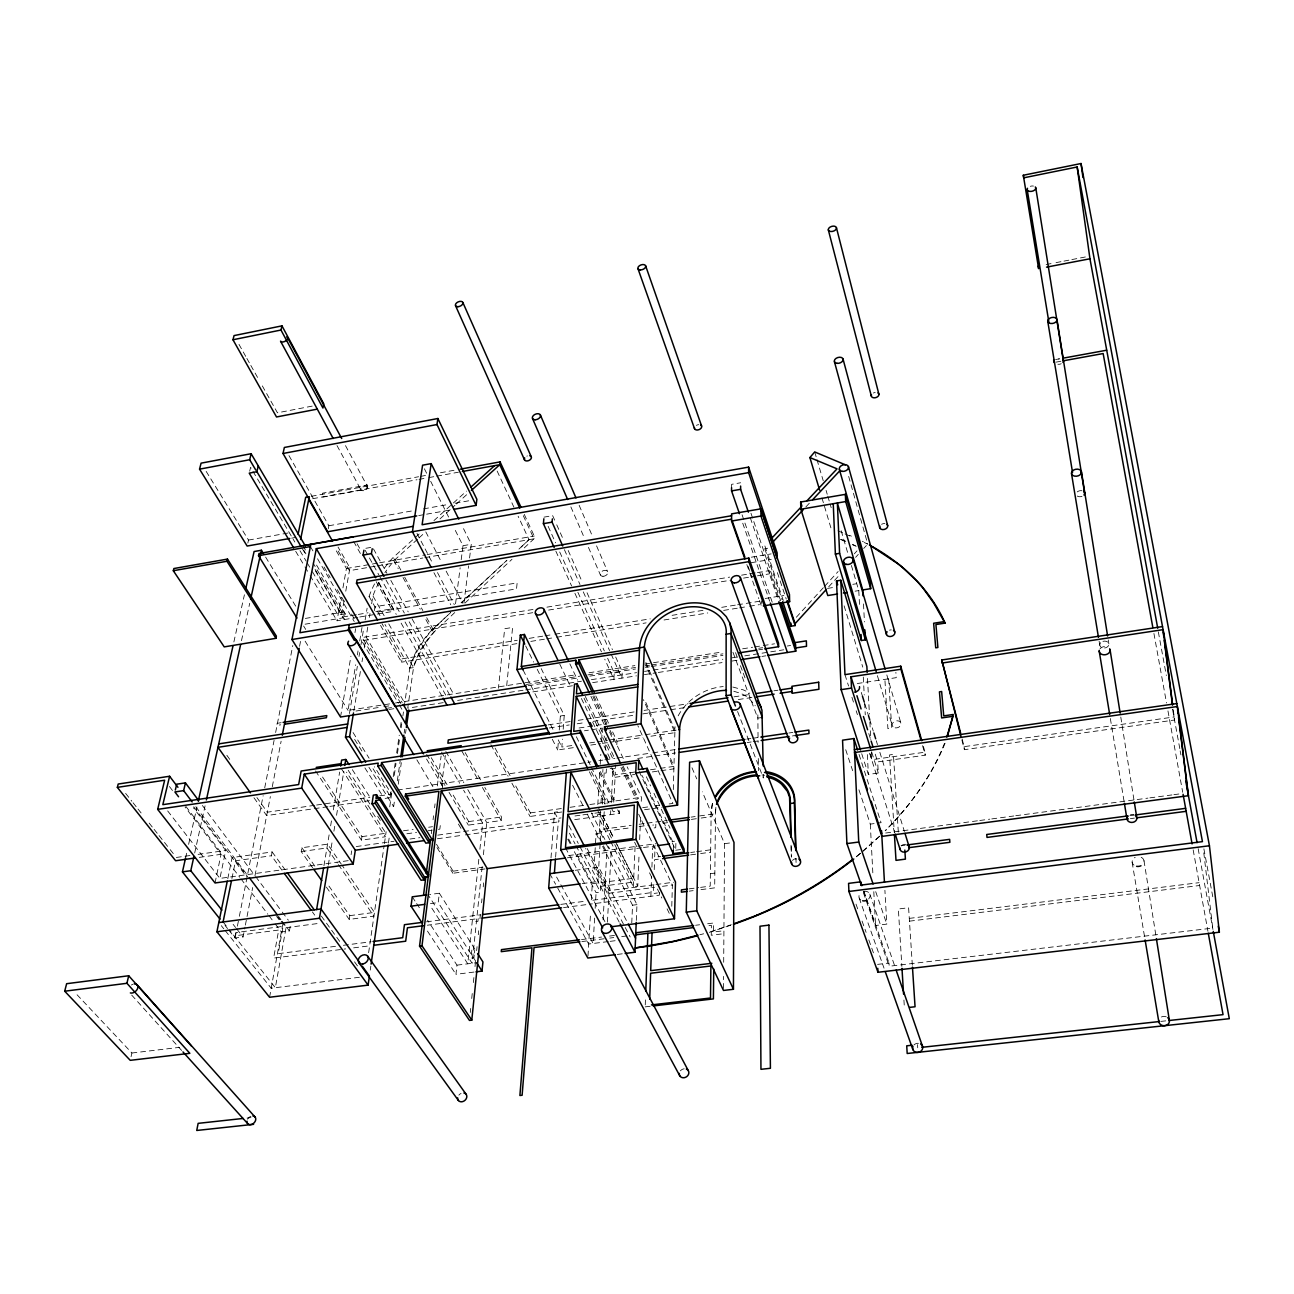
<?xml version="1.0" encoding="UTF-8"?>
<svg xmlns="http://www.w3.org/2000/svg" width="1294" height="1294" viewBox="0 0 1294 1294"><rect width="100%" height="100%" fill="white"/><g stroke="black" fill="none" stroke-linecap="round" stroke-linejoin="round"><path stroke-width="0.75" stroke-dasharray="5 3.75" d="M673.317 789.599L675.031 726.646M731.579 487.612L731.595 484.344L740.637 482.759M723.508 988.438L723.589 976.388M723.686 962.299L724.559 843.672L702.318 791.831M757.847 714.806L758.09 742.368M671.78 906.269L672.379 885.031L638.654 814.169M673.333 850.223L673.527 843.462L642.147 775.575M675.743 848.395L675.937 841.035L671.958 841.569M659.406 892.731L659.325 895.189L589.336 904.247M650.866 896.273L651.561 876.879M651.917 867.174L652.629 847.78L655.023 847.457L654.667 857.291L660.668 856.499M653.68 885.549L653.389 893.507L657.401 892.989M654.23 869.633L654.586 859.685L660.587 858.892M655.848 824.278L655.718 827.707L652.985 828.079L653.098 824.65M645.253 1004.888L645.48 998.919M636.308 920.422L636.971 904.635L605.236 841.941M610.752 841.715L633.348 886.665L637.748 886.099L639.09 853.781M639.673 839.66L640.595 817.452M641.274 801.293L641.436 797.266L627.153 766.808M631.763 922.962L632.54 905.218L600.642 842.572M633.348 886.665L635.241 843.057M574.714 819.636L619.422 813.408L619.551 810.885L613.243 811.775L610.606 806.405M613.744 802.183L615.071 777.29L610.752 768.296M634.788 772.033L615.2 774.847L615.718 764.819M616.785 744.697L616.979 741.219L611.9 730.366M607.436 922.137L608.956 893.297L585.6 848.476M654.004 884.789L609.102 890.66L611.156 851.889L608.471 846.583M615.685 656.996L622.236 671.699L621.896 678.105L610.396 652.419M603.117 919.905L606.805 852.471L587.007 813.554M610.542 814.638L610.752 810.691M611.189 802.765L613 769.137M574.358 851.646L596.081 892.682L600.448 892.116L600.772 886.374L579.211 845.241M607.63 658.274L614.246 672.929L613.89 679.35L604.767 659.196M594.609 918.077L593.137 943.472L555.385 874.857M595.175 908.307L596.081 892.682M619.228 922.185L597.909 881.521L600.125 843.041M600.238 841.035L600.707 832.996L596.081 833.627L595.369 845.694M602.373 804.059L604.33 769.962M605.495 749.889L606.19 737.855M606.401 768.976L606.174 773.003L602.697 773.488L602.939 769.477M604.201 811.726L603.214 829.228L631.197 825.362M604.654 803.962L604.977 798.123L601.241 798.657L600.901 804.544M587.977 956.04L590.501 913.871M591.342 899.799L592.296 883.705L575.296 851.549M595.24 847.699L594.043 867.805L630.162 936.953M597.796 804.658L599.72 772.421M600.206 764.366L600.804 754.289M601.629 740.184L602.357 728.101L584.451 730.787M600.432 812.406L599.3 832.058L631.181 827.675M571.786 745.57L561.855 747.042L562.453 739.133M563.197 729.25L564.249 715.404L541.232 668.642M555.611 857.162L558.312 821.318M573.258 747.673L557.714 749.97L558.474 739.99M559.251 729.994L560.351 716.003L537.22 669.273M551.001 857.841L554.511 812.244L560.399 811.419M561.758 812.001L530.055 816.465L530.362 812.907L514.171 783.145M524.248 514.349L534.244 536.039L533.985 538.822L523.73 548.397M467.797 789.615L486.754 822.547L501.134 820.525L501.49 816.967L484.813 787.399M470.288 1012.458L470.709 1008.463M471.728 998.499L472.342 992.514M473.378 982.55L473.992 976.566M475.011 966.602L475.626 960.617M476.661 950.653L477.065 946.658M478.295 934.705L478.699 930.726M479.945 918.756L480.349 914.777M481.578 902.808L481.983 898.829M483.228 886.859L483.632 882.88M506.698 685.577L512.602 627.444L504.676 628.738L498.416 688.246M482.144 866.77L472.1 963.27L428.023 894.736M483.406 854.703L486.754 822.547M474.219 955.037L473.944 957.738L471.016 958.11L471.873 949.828L474.801 949.472L474.429 952.999M478.198 918.627L477.923 921.377L474.817 921.781L475.108 919.015L427.343 925.21M478.829 859.297L467.765 963.804L429.996 905.347M479.896 849.252L482.662 823.113L463.624 790.213M473.992 972.069L455.957 974.301L456.96 965.146L427.521 920.163M482.662 823.113L468.331 825.135L468.735 821.593L451.493 792.219M485.072 868.921L452.868 873.272L453.11 871.186L436.207 843.769M475.61 961.054L438.213 902.581L439.329 893.232L429.657 894.51M440.267 825.588L439.831 829.13L434.008 829.955M463.948 603.053L468.59 565.834M469.56 557.989L471.275 544.273L462.362 526.351M441.642 785.312L445.362 755.47M442.208 788.968L442.904 783.42M431.306 833.676L431.808 829.697M433.053 819.749L433.555 815.77M434.558 807.812L435.059 803.833M437.323 785.943L441.092 756.1M455.537 603.813L460.163 567.742M461.198 559.736L462.993 545.712L454.016 527.823M715.889 807.343L715.501 813.748L697.142 816.271M370.262 970.079L370.828 966.1M388.426 843.073L389.284 837.121M391.694 793.271L389.688 807.149L393.651 806.583L394.783 798.641M397.339 780.783L400.169 760.937M404.149 733.164L404.715 729.201M434.202 631.715A87.199 61.497 -27.2 0 0 413.53 667.639L407.723 708.158L445.67 702.27M398.261 784.196L401.318 762.684M405.507 733.374L406.057 729.46M390.351 796.506L391.209 790.569M393.23 776.723L395.236 762.894M396.66 752.995L399.248 735.202M400.396 727.293L401.253 721.373M368.628 952.74L384.124 845.613M384.415 843.623L386.13 831.719M394.282 775.413L395.996 763.509M397.436 753.593L399.733 737.709M401.156 727.794L401.738 723.831M402.887 715.889L403.453 711.926M404.197 706.815L409.794 668.092A91.259 64.376 -27.2 0 1 431.614 630.259L450.797 612.418L431.759 630.324A117.948 83.851 -26.7 0 0 409.794 668.092L384.965 624.42M516.888 643.636L401.577 662.172L402.078 658.84L382.07 623.757M338.397 864.602L373.917 916.152L349.218 919.403L349.784 915.651L328.126 884.934M341.551 768.943L385.402 836.781L361.43 840.146L361.964 836.62L320.54 773.99M377.282 614.068L392.858 611.464L393.311 608.568L378.641 582.316M351.095 854.687L351.677 850.902M374.273 610.703L374.937 606.74L517.147 582.882L516.532 588.867L375.939 612.353M328.288 865.104L332.574 839.208M333.901 831.233L334.903 825.248M336.553 815.285L343.816 771.434M353.844 710.956L360.702 669.613M362.013 661.752L362.66 657.805M364.293 647.971L365.604 640.093L402.191 702.642M367.755 627.137L366.137 636.891L403.663 701.202M369.372 617.4L370.019 613.502M371.637 603.748L372.931 595.952A118.741 81.021 -26.4 0 1 379.255 581.928M323.953 865.702L329.291 833.821M330.633 825.847L331.636 819.878M333.302 809.915L339.643 772.049M349.445 713.56L357.354 666.329M359.004 656.495L359.667 652.548M360.994 644.687L363.824 627.752M365.134 619.939L367.108 608.196M389.575 703.887L348.037 710.374L355.704 664.793M357.37 654.893L358.034 650.931M359.716 641.015L362.045 627.153M340.532 717.005L350.933 656.171M354.96 632.62L355.64 628.69M312.647 867.724L301.227 851.565L301.906 847.748L327.576 844.141L341.292 864.117M316.561 565.074L345.207 613.809L344.188 619.583L315.429 570.864M275.218 923.916L281.332 931.955L289.435 930.904L290.762 923.431M357.807 617.303L337.022 620.78L341.195 597.569M342.942 587.88L346.42 568.519L334.499 547.669M269.589 997.253L282.674 924.482M344.058 600.853L341.632 614.407L315.089 569.409M345.773 591.164L349.93 567.904L338.041 547.055M281.235 921.312L286.055 927.685L275.347 987.71L229.313 929.804M281.963 870.183L271.433 855.738L272.144 851.937L232.111 857.566L227.679 879.224M328.304 528.745L328.87 525.752L288.303 454.42M228.795 930.143L235.071 938.021L243.078 936.969L245.003 927.086M245.375 925.097L252.686 887.538M254.983 875.666L270.365 796.586M272.29 786.703L281.122 741.219M299.561 646.321L300.726 640.384M235.071 938.021L237.012 928.138M237.4 926.148L238.969 918.255M239.358 916.281L263.151 795.713M264.72 787.82L274.085 740.378M275.638 732.485L292.8 645.528M231.917 878.545L235.54 860.769L271.433 855.738M348.215 860.656L219.915 878.4L225.722 850.481L193.485 807.828M215.047 882.961L221.048 854.315L185.058 807.019M194.682 853.021L205.083 805.838M241.477 640.676L249.71 603.327M185.543 858.132L186.854 852.228M188.617 844.367L196.963 807.019M233.874 641.937L244.42 594.771M131.066 1056.664L131.907 1053.009L76.152 993.792M247.833 543.059L248.513 540.067L205.309 469.997M249.677 471.178L250.583 467.296L294.838 542.024M712.541 803.655L711.134 814.347M944.458 743.371C931.437 776.432 910.135 805.725 885.145 830.764M945.073 743.225C931.631 776.206 910.361 805.58 885.339 830.732M678.169 715.841C686.952 699.407 704.696 688.101 723.2 686.58M828.726 586.797L839.482 575.005M855.625 557.326L858.31 554.382M863.696 548.478L866.382 545.534M796.344 617.238L823.308 587.735M824.65 586.263L838.14 571.511M854.315 553.816L857 550.872M805.887 506.908L809.963 502.557M879.774 836.134L855.253 857.776M879.322 836.474L862.807 851.484M461.23 602.858L506.924 560.286L461.133 602.81M529.02 539.679L518.7 549.303L529.02 539.679L518.118 516.209M454.744 612.58L434.347 631.763A113.888 80.956 -26.7 0 0 413.53 667.639L409.794 668.092M465.015 603.02L511.971 559.315M417.558 539.226L395.139 559.542A118.741 81.021 -26.4 0 0 384.868 572.741M419.046 537.867L425.03 532.449M439.976 518.894L454.922 505.339M456.41 503.981L466.875 494.502M419.143 534.001L392.486 558.135A122.979 83.916 -26.4 0 0 383.299 569.635M433.943 520.592L466.503 491.105M860.639 853.231L856.256 856.693M710.924 931.664L731.304 924.676M709.306 932.359L731.595 924.935M699.86 934.737L703.645 933.783M312.21 406.106L277.45 412.802L261.663 384.722M1046.134 264.542L1054.06 263.022M1056.033 262.633L1061.97 261.485M1063.959 261.113L1069.895 259.965M1071.869 259.576L1087.704 256.519M1055.597 359.538L1059.527 358.81A4.028 2.637 -11.3 0 0 1056.308 360.233M311.288 496.298L418.593 476.742M420.582 476.37L426.551 475.286M440.461 472.763L456.361 469.868M1056.001 362.142L1061.889 361.075M312.663 498.708L417.04 479.734M419.013 479.378L426.891 477.939M428.864 477.583L434.768 476.516M436.741 476.16L458.399 472.213M248.513 540.067L289.08 532.837M328.87 525.752L411.751 510.968M423.591 508.865L447.271 504.628M455.164 503.22L470.951 500.406M291.7 538.142L295.566 537.447M418.738 515.578L424.675 514.511M426.648 514.171L450.393 509.949M365.862 548.284L370.844 547.427M543.998 517.147L552.651 515.627L555.919 522.97M462.993 545.712L471.275 544.273M346.42 568.519L377.67 563.116M379.66 562.777L425.241 554.883M427.23 554.544L534.244 536.039M375.228 566.222L349.429 570.67L336.521 548.09M377.217 565.882L422.863 558.005M424.836 557.665L533.985 538.822L522.291 513.508M305.368 618.419L344.075 611.916L343.023 617.853L304.219 624.339M345.207 613.809L338.058 615.006L311.304 569.829M356.368 614.747L344.689 616.688L313.083 563.019M358.309 614.424L368.03 612.79M375.81 611.496L393.311 608.568M783.291 600.448L764.77 545.631L764.803 548.721L767.665 548.235M359.764 616.979L375.341 614.391M751.345 557.196L771.175 553.897M751.313 562.68L771.24 559.38M532.999 609.458L362.191 637.538L400.865 703.548M546.909 607.161L729.654 577.124M741.559 575.167L755.47 572.886M757.459 572.563L769.38 570.605L779.635 600.788M532.707 612.693L361.641 640.74L398.358 703.24M548.624 610.072L731.611 580.068M743.549 578.111L755.486 576.154M757.475 575.814L769.412 573.857L769.38 570.605M765.158 598.475L783.857 595.45M827.513 588.414L835.293 587.153M852.795 584.338L856.677 583.707M402.078 658.84L517.228 640.287M529.133 638.363L543.027 636.13M545.017 635.807L552.959 634.529M554.948 634.206L650.251 618.856M672.087 615.329L703.855 610.218M721.712 607.339L735.623 605.091M737.596 604.783L759.449 601.257M530.815 641.403L544.725 639.155M546.715 638.832L554.673 637.554M556.663 637.246L646.127 622.867M664.032 619.988L707.769 612.952M723.669 610.396L737.596 608.164M739.586 607.84L747.544 606.562M749.517 606.239L759.465 604.638M855.091 591.18L858.99 590.549M395.511 702.966L577.059 674.627M589.029 672.767L634.901 665.601M644.881 664.048L722.683 651.917M742.643 648.795L752.607 647.243M754.612 646.935L774.556 643.814M281.138 722.683L277.159 723.314L276.738 725.433L280.717 724.818M355.947 711.037L381.876 706.993M383.881 706.686L391.856 705.44M526.351 684.477L579.971 676.131M587.913 674.886L635.58 667.461M645.496 665.909L649.475 665.294M651.464 664.987L722.958 653.842M758.705 648.278L762.667 647.663M528.162 685.707L579.841 677.652M589.789 676.115L635.5 668.998M645.431 667.445L649.41 666.831M651.4 666.523L722.942 655.379M758.721 649.814L762.7 649.2M387.537 708.19L391.532 707.575M614.246 672.929L622.236 671.699M787.286 646.013L790.602 645.496M388.879 709.5L394.67 708.594M457.607 700.426L523.682 690.171M525.671 689.864L581.443 681.21M591.407 679.673L636.583 672.637M644.541 671.408L722.861 659.261M732.032 657.821L738.001 656.899M744.762 655.864L783.743 649.798M532.885 691.886L572.724 685.723M592.636 682.634L636.438 675.856M644.412 674.627L656.349 672.767M658.339 672.459L722.068 662.593M732.016 661.056L738.001 660.134M761.891 656.43L765.87 655.815M560.351 716.003L564.249 715.404M548.203 724.866L570.185 721.551M578.175 720.337L584.16 719.432M586.166 719.14L634.109 711.91M644.105 710.406L688.052 703.774M734.005 696.851L750.002 694.441M773.974 690.818L777.969 690.22M549.335 727.956L569.231 724.963M577.189 723.767L585.147 722.57M593.105 721.373L634.885 715.097M642.827 713.9L668.691 710.002M670.68 709.71L684.607 707.624M738.324 699.536L752.235 697.45M857.275 683.523L896.241 677.668L895.885 672.362M579.065 728.004L606.999 723.815M589.643 742.918L595.596 742.044M597.585 741.753L607.517 740.281M609.506 739.99L643.247 734.992M645.237 734.701L679.593 729.622M590.76 745.085L600.497 743.662M602.438 743.371L614.1 741.64L607.307 727.179M616.979 741.219L642.956 737.386M650.963 736.205L674.95 732.663L645.771 664.873M762.36 717.458L757.783 718.121L732.469 650.995M397.42 790.052L590.889 761.859M598.879 760.694L602.891 760.112M604.88 759.821L614.876 758.365M616.882 758.074L650.882 753.108M652.872 752.817L676.875 749.323M746.864 739.117L750.86 738.534M752.865 738.243L760.856 737.079M788.855 733.002L792.866 732.42M314.652 805.321L267.324 812.195L256.908 797.557M316.626 805.03L369.874 797.282M379.74 795.859L391.564 794.128L374.451 766.76M637.667 758.462L675.517 752.962M747.204 742.546L751.199 741.963M753.189 741.672L761.147 740.508M327.883 806.712L266.661 815.576L253.915 797.702M329.857 806.421L371.329 800.404M385.143 798.398L391.079 797.541L371.782 766.76M650.461 769.768L658.306 768.636M660.263 768.361L673.98 766.388L644.315 698.986M615.071 777.29L634.675 774.459M652.338 771.936L673.915 768.83L643.409 699.65M176.356 857.453L190.186 855.496M198.079 854.38L225.722 850.481M870.086 754.03L871.881 759.707L925.016 752.186L925.242 755.195L877.672 761.907L874.695 752.445M962.121 738.955L964.111 746.654L1174.014 716.973L1173.011 709.112M199.325 857.388L221.048 854.315M961.895 740.039L964.386 749.679L1174.564 720.014L1173.318 710.196M361.964 836.62L385.903 833.255L346.517 772.146M403.469 830.78L413.158 829.422M428.654 827.238L432.519 826.688M468.735 821.593L501.49 816.967M530.362 812.907L562.097 808.443M570.039 807.31L587.88 804.803M589.87 804.528L641.436 797.266M406.866 833.757L416.555 832.398M428.201 830.764L432.083 830.214M301.227 851.565L326.929 847.958L337.249 862.936M861.707 753.706L868.371 774.427L878.286 773.036L877.672 761.907M356.254 846.551L394.039 841.262M409.939 839.046L419.871 837.655M437.776 835.148L461.634 831.816M463.624 831.541L561.03 817.921M574.957 815.98L580.909 815.139M582.898 814.864L592.846 813.473M594.836 813.198L602.794 812.082M642.697 807.65L648.375 806.858M655.912 805.806L659.697 805.289M669.144 803.962L672.912 803.428L637.845 725.659M437.404 838.771L463.284 835.164M465.274 834.889L558.798 821.852M644.541 809.737L662.027 807.294M639.187 824.262L645.188 823.437M647.178 823.162L667.17 820.412M691.158 817.112L695.153 816.563M639.155 826.575L649.119 825.2M663.741 823.194L667.688 822.644M691.368 819.393L699.261 818.309M701.235 818.034L711.102 816.676M453.11 871.186L482.953 867.142M568.503 855.577L656.042 843.72M379.999 615.685L369.065 596.469L372.931 595.952L384.803 616.931M567.37 857.809L641.484 847.796M643.49 847.521L655.492 845.904M675.678 850.239L680.741 849.56M724.559 843.672L730.22 842.912M858.941 789.777L870.296 824.116L881.085 822.66L858.844 753.836M690.673 852.487L694.684 851.953M696.673 851.678L710.681 849.802M690.624 854.881L698.631 853.814M700.636 853.539L710.649 852.212M575.232 870.312L598.734 867.174L627.283 922.201M885.694 833.012L977.763 820.768M979.768 820.493L989.781 819.167M991.786 818.908L1013.8 815.98M1015.79 815.705L1147.891 798.123M1149.897 797.864L1171.911 794.937M1173.917 794.662L1179.918 793.869M430.449 903.616L438.213 902.581M582.154 883.608L597.909 881.521M349.784 915.651L374.467 912.399L342.441 865.783M592.296 883.705L633.704 878.254L614.812 840.421M901.125 845.726L905.007 845.225M1129.937 815.657L1133.916 815.139M286.055 927.685L318.647 923.415M600.772 886.374L633.542 882.071L612.806 840.663M710.374 873.693L714.838 873.11M1130.406 818.633L1134.401 818.115M655.961 884.546L673.527 882.249M608.956 893.297L654.538 887.361M662.463 886.325L672.379 885.031M426.486 921.829L480.608 914.809M560.787 904.393L584.839 901.271M592.862 900.236L650.995 892.698M689.12 888.865L698.711 887.619M700.62 887.377L710.212 886.131L711.166 811.823A42.896 33.951 -21.7 0 1 713.043 801.601M689.233 891.145L693.147 890.644M700.976 889.625L714.676 887.862L715.533 811.209A38.383 30.377 -21.7 0 1 715.97 806.647M563.537 907.579L587.363 904.506M632.54 905.218L636.971 904.635M335.502 946.318L278.178 953.678L283.095 926.342L235.832 932.553L235.201 935.756L278.695 930.046L273.616 958.094L345.66 948.89M343.411 945.299L371.087 941.757M353.65 947.855L369.663 945.817M581.524 939.573L601.532 937.066M609.539 936.063L617.545 935.044M695.622 925.259L699.633 924.757M707.64 923.754L713.641 922.994L713.544 932.004L721.534 931.017L721.518 933.977L711.263 935.255L711.376 925.339L707.397 925.841M581.863 941.563L607.776 938.312M609.765 938.069L613.744 937.568M621.718 936.581L627.703 935.821M608.229 941.579L588.689 944.022L556.582 886.018M610.17 941.336L619.939 940.123M359.392 977.277L271.222 988.228L225.027 930.37M456.96 965.146L474.947 962.914M617.303 954.422L623.207 953.694M909.278 918.384L1199.117 882.67M909.472 921.166L1199.619 885.5M866.22 898.829L875.553 925.501L886.794 924.11L884.902 890.288M877.575 964.386L888.994 963.027L889.172 966.246L1212.737 928.105L1203.388 849.495M131.907 1053.009L179.462 1047.364M645.188 1006.878L651.206 1006.182M247.057 1118.016L250.971 1117.595M1160.783 1021.403L1166.8 1020.756M732.825 687.033L743.047 689.799A49.997 38.011 -22 0 1 749.76 693.358M733.763 691.239L740.524 693.341A44.756 34.032 -21.9 0 1 749.194 698.501L755.259 705.78M841.165 539.339L845.839 541.313M840.437 539.404L845.694 541.717M852.697 544.823L856.191 546.359M838.027 530.799L843.267 533.128M845.014 533.921L852.002 537.042M864.23 542.493L867.724 544.062A302.925 230.558 -23.6 0 0 862.402 541.313M852.536 544.353L855.35 545.712M131.697 995.102L181.629 1050.437M221.29 925.679L223.781 928.801M225.043 925.42L227.55 928.558M223.086 921.975L228.067 928.235M125.631 793.4L131.826 801.212M133.056 802.781L136.776 807.472M138.005 809.025L141.725 813.716M149.15 823.081L152.854 827.772M154.099 829.341L157.803 834.032M159.049 835.584L168.932 848.088M170.177 849.64L173.881 854.331M233.114 924.353L235.605 927.507M236.851 929.076L243.078 936.969M167.686 810.934L219.915 878.4M169.449 786.526L173.056 791.249M185.899 806.421L239.73 877.235M240.959 878.852L267.874 914.26M269.103 915.861L273.988 922.298M193.744 806.777L246.556 876.685M276.592 916.427L279.067 919.711M195.798 806.76L246.879 874.469M278.501 916.395L280.927 919.613M282.141 921.231L289.435 930.904M235.54 860.769L247.558 876.701M277.628 916.54L280.038 919.727M202.382 805.499L254.433 874.97M255.646 876.572L281.073 910.507M282.286 912.124L288.336 920.196M312.388 911.914L314.717 915.133M321.349 916.087L340.306 942.226M354.524 961.846L358.066 966.747M272.144 851.937L284.987 869.6M226.838 755.275L230.3 760.144M326.363 887.102L349.218 919.403M301.906 847.748L315.59 867.158M315.542 770.965L361.43 840.146M427.473 931.098L455.957 974.301M412.252 896.823L415.52 901.837M416.619 903.503L420.971 910.167M348.199 770.286L370.035 804.253M377.686 816.158L382.053 822.952M352.34 769.671L370.828 798.576M439.329 893.232L476.548 951.866M364.892 767.892L382.134 795.195M368.936 767.293L393.651 806.583M353.052 732.533L369.097 758.203M354.621 739.408L362.126 751.377M305.125 641.161L348.037 710.374M437 847.57L452.868 873.272M303.637 626.037L305.707 629.418M265.626 557.099L296.148 606.886M416.878 759.837L433.312 787.399M458.416 824.084L462.524 830.974M295.695 551.293L303.961 565.187M304.996 566.934L309.137 573.873M310.156 575.62L337.022 620.78M299.982 550.71L306.16 561.127M307.179 562.874L310.269 568.082M302.877 545.696L306.969 552.635M303.847 550.371L305.902 553.832M302.295 548.607L306.193 555.207M426.567 759.044L442.872 786.655M431.226 757.669L447.449 785.312M399.377 704.987L402.434 710.196M426.697 754.353L444.974 785.426M449.034 792.332L468.331 825.135M324.066 567.031L330.164 577.496M337.297 589.692L344.43 601.888M351.547 614.084L355.624 621.055M310.398 546.553L313.455 551.778M317.531 558.749L354.232 621.492M441.594 752.121L459.629 783.291M445.864 751.49L463.818 782.676M380.533 625.342L401.577 662.172M388.766 623.918L413.53 667.639M465.177 752.607L480.883 780.444M461.812 750.989L478.521 780.541M482.452 787.496L501.134 820.525M238.986 344.366L245.876 356.659M246.863 358.406L249.823 363.679M250.81 365.426L257.716 377.702M353.666 541.49L360.525 553.735M376.198 581.718L392.858 611.464M357.128 543.82L361.042 550.823M378.689 582.996L396.255 614.407M401.14 623.142L442.127 696.463M365.183 550.322L378.786 574.779M379.757 576.526L400.169 613.227M405.038 621.961L445.864 695.331M549.772 873.709L555.611 884.255M385.935 579.841L404.343 613.065M409.179 621.799L449.875 695.25M373.465 548.882L386.971 573.371M390.837 580.375L408.208 611.884M412.074 618.872L453.579 694.134M490.911 744.762L508.105 776.238M511.923 783.226L530.055 816.465M400.865 570.12L395.139 559.542L392.486 558.135L398.245 568.697M404.698 577.156L422.863 610.622M426.697 617.675L434.347 631.763L431.759 630.324L425.047 617.998M403.032 577.496L420.259 609.199M495.117 748.142L510.354 776.157M337.006 445.573L360.945 489.828M345.498 445.621L367.383 486.382A3.656 2.297 -27.1 0 1 363.388 490.717A3.656 2.297 -27.1 0 1 361.673 487.126A3.656 2.297 -27.1 0 1 367.431 486.479M565.478 847.764L605.333 922.428M567.742 839.159L570.589 844.513M554.511 812.244L559.234 821.189M568.681 839.046L571.511 844.4M433.943 572.676L450.765 604.719M569.441 833.19L575.07 843.898M576.008 845.694L600.448 892.116M416.992 533.419L432.843 563.683M437.501 572.595L454.275 604.638M568.907 825.588L578.272 843.462M587.201 848.557L609.102 890.66M425.791 531.866L441.513 562.194M446.139 571.123L462.767 603.23M572.611 785.248L583.416 806.469M596.081 833.627L599.72 840.776M552.279 739.246L557.714 749.97M591.455 812.923L604.896 839.499M600.707 832.996L604.33 840.162M609.846 839.919L597.197 814.735L601.791 814.104L613.469 837.493M523.132 670.082L553.751 730.932M558.248 739.877L561.855 747.042M597.488 810.06L611.9 838.868M424.383 468.768L427.085 474.138M430.676 481.303L448.63 517.082M617.076 844.691L637.748 886.099M598.621 807.974L613.906 838.609M589.385 771.806L605.252 803.93M525.655 645.916L533.662 662.091M591.39 771.693L607.226 803.833M576.38 736.739L590.42 765.32M591.293 767.116L609.733 804.625M599.365 772.292L614.197 802.668M617.675 809.834L619.422 813.408M600.384 771.531L615.2 801.94M634.61 842.184L637.23 847.586M649.523 872.819L652.16 878.222M657.417 889.027L661.8 898.036M667.073 908.841L669.71 914.243M559.752 664.065L571.042 687.599M581.41 698.517L611.496 761.584M611.755 767.649L615.2 774.847M584.015 698.129L614.003 761.212M620.974 767.455L636.195 799.643M569.845 663.806L577.577 680.126M585.325 696.447L614.569 758.106M623.223 766.323L638.46 798.673M622.252 766.889L637.521 799.223M593.881 695.865L606.611 722.99M610.008 730.237L623.789 759.643M592.862 696.431L606.449 725.368M590.921 696.318L604.557 725.238M595.806 695.978L608.503 723.12M639.204 771.434L674.837 848.411M497.139 471.048L513.912 507.167M646.369 776.756L650.591 785.943M653.971 793.287L670.017 828.176M548.138 526.302L555.563 542.801M559.704 551.972L573.743 583.125M577.884 592.296L604.33 650.947M555.838 551.131L571.592 585.939M574.908 593.267L601.451 651.869M564.394 549.675L580.003 584.532M583.287 591.876L609.571 650.591M556.743 524.814L562.469 537.657M568.195 550.516L582.122 581.718M587.039 592.749L612.418 649.653M570.864 506.892L584.451 538.175M588.447 547.378L600.432 575.005M579.146 505.291L592.603 536.638M596.566 545.858L607.646 571.673M691.983 767.779L696.754 778.875M645.868 662.479L675.015 730.285M737.58 711.522L763.347 778.034L763.25 771.984M735.526 652.613L737.629 658.209M740.427 665.682L742.53 671.279M743.241 673.155L745.344 678.752M855.997 904.102L858.019 909.763M862.063 921.069L866.107 932.359M868.808 939.897L874.194 954.972M859.184 898.068L884.028 968.171M863.405 892.698L889.172 966.246M748.175 566.481L752.154 577.836M746.848 564.572L758.818 598.637M759.481 600.529L761.47 606.207L761.422 600.853M863.907 891.291L865.88 896.952M866.543 898.845L888.994 963.027M863.567 891.21L865.557 896.92M742.74 523.213L769.671 601.16M869.811 894.089L895.48 968.187M742.077 514.769L772.211 602.26M875.714 891.663L886.794 924.11M750.973 513.249L780.719 600.901M750.342 517.891L778.406 600.27M764.803 548.721L782.077 599.737M777.354 572.595L786.251 599.073M845.71 749.711L852.649 770.706M871.752 752.267L878.286 773.036M844.966 674.643L848.557 685.982M851.937 697.32L853.765 703.095M856.191 710.81L857.421 714.66M869.617 753.205L894.623 832.204M868.775 733.536L870.555 739.214M861.286 692.436L862.483 696.301M864.893 704.017L868.484 715.614M869.681 719.464L873.272 731.061M876.264 740.718L877.461 744.568M879.855 752.299L904.409 831.476M844.109 605.851L862.774 667.138M821.949 497.899L831.136 528.631M877.397 675.662L892.262 725.627M814.719 451.946L816.417 457.72M816.983 459.645L823.243 480.786M826.09 490.41L827.222 494.259M827.788 496.184L831.201 507.717M841.197 530.734L848.007 553.897M851.403 565.478L858.779 590.582L859.62 606.562M886.827 674.934L900.883 723.087M923.398 746.46L925.016 752.186M922.541 745.651L925.242 755.195M848.67 476.418L867.174 542.121M1203.889 848.848L1213.093 898.457M1158.34 631.893L1166.347 675.533M1172.542 709.258L1179.95 749.355M1180.177 750.924L1180.904 754.887M1198.163 848.654L1212.931 929.448M1153.924 633.478L1166.525 702.966M1167.964 710.907L1182.716 792.3M1193.165 849.867L1207.933 931.259M1132.137 862.273L1144.769 937.972M1110.349 718.526L1124.065 801.342M1099.124 641.29L1099.771 645.237M1144.009 860.769L1156.076 936.63M1120.782 717.038L1133.981 800.015M1108.23 639.915L1108.861 643.862M964.111 746.654L964.386 749.679M912.335 965.178L908.598 907.741L898.359 909.003L901.869 966.408M917.527 1044.63L917.721 1047.768M888.638 678.816L891.744 728.118L887.91 728.668L884.886 679.382M898.311 832.042L893.41 754.386L889.528 754.936L894.283 832.511M903.924 1000.052L904.409 1007.977M863.486 603.926L864.457 621.913M867.498 678.428L869.422 714.11M869.859 722.036L870.813 739.877M871.46 751.765L871.881 759.707M863.292 677.086L864.23 694.959M864.635 702.901L865.265 714.822M867.336 754.564L868.371 774.427M870.296 824.116L872.981 875.795M873.806 891.695L875.553 925.501M791.055 845.208L791.362 857.113L791.168 845.014M758.3 758.51L758.462 770.626M849.511 535.36A302.925 230.558 -23.6 0 1 851.387 536.169M761.988 774.977A38.383 30.377 -21.7 0 1 764.592 775.252M792.494 860.494A4.658 3.801 -20.7 0 1 795.988 858.601M889.512 630.178A4.335 3.219 -15.3 0 1 891.323 629.903M792.446 735.979A4.432 3.429 -19.3 0 1 794.29 735.704M614.763 768.28A4.335 3.284 -25.9 0 1 610.137 768.248M1061.242 363.727A4.028 2.637 -11.3 0 1 1057.861 364.212M873.369 393.036A3.882 2.572 -15.6 0 1 875.197 392.47M696.366 425.386A3.785 2.491 -19.8 0 1 698.792 424.675M526.836 456.151A3.704 2.394 -23.7 0 1 527.402 455.925M1082.01 496.346A4.286 3.009 -9.9 0 1 1077.255 496.039M1077.239 491.914A4.286 3.009 -9.9 0 1 1082.285 490.83M881.57 524.329A4.125 2.928 -15.4 0 1 884.902 523.585M1102.957 641.339A4.594 3.445 -8 0 1 1108.861 644.606A4.594 3.445 -8 0 1 1102.164 647.744A4.594 3.445 -8 0 1 1101.404 642.067M1130.584 814.638A4.95 3.979 -4.6 0 1 1134.062 814.799M901.174 845.92A4.723 3.866 -15.3 0 1 905.719 844.335M1161.414 1016.987A5.386 4.658 2.3 0 1 1166.363 1016.89M913.904 1045.034A5.095 4.529 -15.7 0 1 918.821 1043.352M680.418 1070.85A4.982 4.286 -32.4 0 1 684.17 1068.812M458.885 1095.145A4.95 3.995 -40.3 0 1 461.085 1093.446M247.591 1119.245A4.95 3.704 -43.7 0 1 250.923 1116.301M369.065 596.469A122.979 83.916 -26.4 0 1 375.713 581.702M131.39 985.009A5.467 3.801 -40.6 0 1 132.797 984.281M863.777 891.404A5.677 4.723 -17.7 0 1 869.471 893.426A5.677 4.723 -17.7 0 1 868.614 898.958M860.704 899.961A5.677 4.723 -17.7 0 1 860.801 892.828M1141.211 857.291A5.985 4.901 -3.5 0 1 1143.475 863.551M1133.948 865.152A5.985 4.901 -3.5 0 1 1135.178 857.291M1100.062 648.747A5.467 4.108 -7.9 0 1 1108.036 647.226M1030.299 186.32A4.367 2.62 -12.7 0 1 1033.485 186.077M367.302 485.007L366.574 489.164L321.802 497.317L322.627 493.16L367.302 485.007M796.069 862.467L795.956 858.488L796.069 862.467M602.972 576.315A3.979 2.766 -23.3 0 0 607.743 571.899A3.979 2.766 -23.3 0 0 601.403 571.786A3.979 2.766 -23.3 0 0 602.972 576.315M895.157 727.859A4.497 3.494 -15.2 0 0 900.931 723.217A4.497 3.494 -15.2 0 0 893.653 722.003A4.497 3.494 -15.2 0 0 895.157 727.859"/><path stroke-width="1.5" d="M758.559 778.713L726.112 695.654L726.144 634.222C727.099 626.636 723.378 619.114 717.458 614.488A46.988 34.259 -22 0 0 708.497 609.393C682.439 599.543 646.579 618.419 644.347 647.065L641.048 723.702L677.571 805.127L663.968 807.019M748.401 512.181L740.621 489.326L740.621 486.043M733.455 989.279L733.989 842.41L699.472 760.791L689.605 762.215L686.273 912.141L723.492 990.46L733.455 989.279L696.77 910.814L699.472 760.791M744.859 558.895L731.563 521.045L731.611 513.864L760.904 508.849L789.469 594.544L789.615 601.678L763.347 605.899M739.456 513.718L731.563 490.895L731.579 487.612M795.729 850.562L794.354 802.976C795.066 794.71 791.103 786.59 784.86 781.285A47.441 37.591 -21.9 0 0 775.543 775.478L764.479 772.389M790.86 837.283L789.566 797.169L787.431 791.394L781.527 784.132A42.459 33.644 -21.9 0 0 773.197 778.923L766.711 776.772M713.738 969.012L713.398 998.903L653.211 1005.939M405.281 796.198L438.941 791.313L419.547 946.108L469.463 1020.416L471.792 1020.157L421.99 945.801L441.238 790.99L636.211 762.732L635.742 773.052L673.236 853.587L684.025 852.148L684.105 849.107L647.178 768.329L638.363 769.606L638.767 760.225L405.572 794.063L405.281 796.198L432.778 840.728M673.236 853.587L673.333 850.223M610.671 926.827L674.497 918.756L675.484 881.99L637.635 801.94L568.05 811.71L570.864 772.194L589.676 809.381M677.571 805.127L679.593 729.622C680.223 706.573 704.939 690.252 726.5 690.381M649.701 999.146L650.607 973.25L710.891 965.971L710.503 997.997L651.448 1004.904M652.047 932.78L650.704 970.662L711.829 963.286M645.771 990.978L647.906 933.298M684.025 852.148L647.049 771.418L647.178 768.329M625.164 953.452L634.982 952.238L636.227 922.396M674.497 918.756L636.017 839.466L637.635 801.94M620.554 763.298L604.444 729.169L604.573 726.775L636.211 722.036L639.559 647.825C642.115 615.863 682.084 594.836 711.166 605.77A52.504 38.27 -22 0 1 721.179 611.447L726.241 616.607L729.654 622.737L761.956 710.196L763.153 765.919M596.744 766.921L580.181 732.954L580.343 730.398L573.743 731.385L576.251 696.35L637.796 686.904M587.622 768.248L570.88 734.345L574.52 684.105L577.156 683.701L576.428 693.875L637.91 684.413M592.183 692.241L578.612 663.304L578.855 659.778L639.462 650.219M567.856 814.395L565.478 847.764L632.847 838.577L634.335 805.094L567.856 814.395L583.74 844.885M589.223 692.694L575.604 663.773L575.862 660.247L516.953 669.532L520.317 635.128L524.41 634.464L539.469 665.051M602.681 927.83L560.69 849.721L566.319 772.858M554.414 873.094L555.466 859.151M615.346 954.665L587.848 958.045L548.672 888.024L550.84 859.831M562.744 546.003L552.069 522.145L552.36 518.894M554.172 547.475L543.399 523.666L543.852 518.765M523.132 670.082L521.32 666.507L524.41 634.464M475.998 971.826L482.015 971.082L482.937 961.927L477.615 953.549M471.792 1020.157L487.272 868.63L441.238 790.99M460.341 469.14L500.082 461.893L499.759 464.692L519.784 508.089M424.513 877.106L428.476 876.572L428.735 874.485L380.113 797.767L375.988 798.366L376.538 794.678L373.335 795.147L372.025 803.768L421.1 880.276L424.173 879.871L424.513 877.106L375.664 800.485L379.805 799.886L380.113 797.767M454.356 509.238L476.111 505.372L476.871 499.355L437.873 418.512L284.356 447.465L283.03 453.482L327.722 531.737L416.765 515.918M177.957 787.302L169.595 776.254L118.207 784.035L117.35 787.367L164.645 780.217L157.674 809.365L215.047 882.961L353.197 863.923L301.712 788.111L304.252 774.135L378.204 763.104L377.767 765.967L425.839 843.154L429.09 842.701L429.446 839.871L381.601 762.587L580.181 732.954M423.51 895.335L425.775 877.429M426.276 873.45L430.546 839.644M421.99 922.784L411.039 906.172L412.252 896.823L426.519 894.93M227.275 881.198L216.907 931.777L269.589 997.253L368.111 985.122L369.405 976.032L362.32 966.214M371.103 964.127L388.151 845.047M400.736 756.974L403.874 735.154M405.572 723.249L407.27 711.344L403.21 704.389M402.159 756.828L404.941 737.273M406.332 727.503L408.839 709.921M431.128 567.338L412.43 531.753L422.588 465.193L431.177 463.624L422.103 524.733L748.611 467.118L777.128 552.91L777.209 558.393L748.628 472.633L748.611 467.118M476.111 505.372L436.984 424.545L437.873 418.512M424.173 879.871L375.244 803.299L375.664 800.485M429.09 842.701L381.164 765.466L381.601 762.587M353.197 863.923L355.332 850.207L304.252 774.135M368.111 985.122L319.472 918.239L327.948 867.109M344.819 765.45L345.805 759.465L341.648 760.096L340.645 766.08M365.717 762.166L349.606 736.545L353.521 712.929M316.609 909.553L323.629 867.708M361.657 762.764L345.498 737.176L349.121 715.517M383.995 576.348L371.394 553.606L372.219 548.753M354.362 640.417L348.312 630.194L349.299 624.501M377.524 620.085L356.481 583.27L357.079 579.906L731.595 515.74M375.761 577.755L363.08 555.061L363.921 550.193M748.628 472.633L316.318 548.656L299.885 632.717L748.854 558.102L778.551 643.199L778.6 646.725L764.689 648.892M282.27 735.299L299.189 648.294M386.938 709.791L340.532 717.005L291.959 639.527L310.819 544.37M300.564 539.549L309.298 496.653L305.675 497.317L298.073 534.357M223.086 921.975L231.529 880.518M275.929 638.314L276.382 636.147L227.469 559.089L173.881 568.535L173.315 570.719L224.234 646.887L275.929 638.314L226.968 561.256L227.469 559.089M952.707 716.989L953.257 714.482L943.73 715.873L941.644 691.514L939.444 691.853L941.644 717.944L952.853 716.326L947.483 736.157M296.989 618.079L258.525 555.692L259.01 553.525L413.271 526.302M221.905 910.151L190.784 870.716L193.825 856.951M206.377 799.935L240.619 644.606M250.583 599.397L261.42 550.241L254.093 551.535L245.747 588.867M220.029 919.112L182.454 871.881L185.543 858.132M198.289 801.132L233.001 645.868M301.049 546.505L256.908 471.695L258.25 465.856M192.159 801.924L183.651 790.634L185.43 782.886L176.696 784.196L175.337 790.003M255.808 470.094L249.693 459.742L251.117 453.725L201.088 463.155L199.551 469.156L247.154 546.052L289.759 538.482M126.925 983.294L128.704 975.757L66.641 983.699L64.7 991.204L130.241 1060.336L189.83 1053.316L126.925 983.294L64.7 991.204M281.963 325.862L323.791 403.874L322.934 408.031L280.976 330.035L281.963 325.862L234.052 335.599L232.969 339.756L276.512 416.975L317.127 409.163M169.595 776.254L162.834 804.658L298.655 784.552L301.146 771.03L571.155 730.609M952.513 717.798L946.804 737.111M716.747 804.172C723.297 787.14 741.575 775.316 759.756 775.818M715.76 796.797C724.494 782.854 740.055 773.084 756.553 772.017M819.652 490.216L809.898 457.558L814.719 451.946L845.403 464.821M782.708 601.629L791.022 626.199L795.147 625.552L795.098 623.643L826.041 589.74M773.165 541.717L803.153 509.804M812.697 499.646L839.952 470.628M771.596 538.385L801.584 506.504M807.035 500.713L837.04 468.832L809.898 457.558M471.356 490.442L499.759 464.692L462.346 471.501M470.935 487.078L494.615 465.63M853.781 859.006C817.792 887.409 776.788 909.407 733.455 924.32M851.792 860.154L844.95 865.33A322.368 238.258 -23.1 0 1 756.941 915.117M756.99 915.198L734.183 923.722M696.188 936.063L693.228 936.856A349.105 255.646 -23.1 0 1 642.714 946.982L635.16 947.984L673.414 941.369L697.967 935.206M860.607 881.845L860.769 885.145L1202.449 841.634L1077.158 166.991L1023.716 177.828L1023.311 175.256L1081.024 163.529L1209.437 845.758L1219.369 932.214L877.979 972.279L848.913 891.469L848.573 883.381L860.607 881.845L861.933 885.63M232.969 339.756L280.976 330.035M1046.523 267.146L1089.952 258.784L1077.158 166.991M199.551 469.156L249.693 459.742M283.03 453.482L436.984 424.545M256.908 471.695L249.224 473.135L293.641 547.815M1063.458 358.098L1106.677 350.221M1063.862 360.702L1103.151 353.553L1152.841 627.525M302.877 545.696L353.213 536.816M173.315 570.719L226.968 561.256M258.525 555.692L310.398 546.553M363.08 555.061L371.394 553.606M543.399 523.666L552.069 522.145M731.563 490.895L740.621 489.326M837.541 593.995L827.788 595.547L800.857 509.221L800.663 502.023L845.354 494.357L870.28 581.507L870.7 588.673L862.888 589.918M356.481 583.27L731.579 519.169M731.563 521.045L760.953 516.031L760.904 508.849M800.857 509.221L845.694 501.571L845.354 494.357M778.6 646.725L748.87 561.661L348.701 628.011L394.993 706.427L526.173 686.014M291.959 639.527L348.312 630.194M835.374 554.042L839.596 553.347L865.427 639.883L861.383 640.514L835.374 554.042L833.239 503.689M860.494 749.938L841.116 689.653L836.522 580.957L840.793 580.262L866.867 666.523L867.174 672.476M843.397 593.056L847.295 592.426M521.32 666.507L644.347 647.065L679.593 729.622L678.735 729.735M726.144 634.222L730.948 633.478L762.36 717.458L761.503 717.588M575.604 663.773L578.612 663.304M283.111 722.375L326.784 715.582L326.395 717.717L284.696 724.203M794.451 642.714L806.356 640.853L806.518 646.288L794.565 648.132M738.842 652.904L756.731 650.122M944.377 621.573L933.637 623.255L935.724 647.825L937.891 647.501L935.918 624.533L945.057 623.11L933.637 602.955L922.59 587.508A191.269 143.585 -20 0 0 916.928 581.087L903.746 568.519A182.794 136.663 -19.8 0 0 898.085 563.877L872.528 546.925M407.448 711.312L528.906 692.5M741.98 659.519L759.901 656.737M767.86 655.508L795.745 651.189L795.6 644.719L781.366 602.81M218.735 743.888L347.698 723.977M347.132 727.422L217.974 747.317L250.438 792.834M345.498 737.176L349.606 736.545M921.781 740.718L900.737 666.2L844.966 674.643L840.793 580.262M960.908 736.189L941.773 659.989L1162.513 626.587M726.112 695.654L731.126 694.894L735.429 705.99M870.555 748.498L851.533 688.101L850.999 676.794L900.947 669.257L920.924 739.909M942.032 663.046L1163.08 629.66L1172.574 704.308M546.197 725.158L448.306 739.925L447.886 743.209L547.346 728.263M690.058 703.483L728.021 697.757M755.987 693.535L771.968 691.125M779.958 689.928L791.96 688.117M688.586 707.025L728.376 701.041M756.214 696.851L774.119 694.15M780.088 693.26L792.025 691.465M316.173 767.391L341.05 763.67M427.166 750.763L461.246 745.651M491.299 741.155L549.141 732.485M841.116 689.653L851.533 688.101M183.651 790.634L174.884 791.944L178.556 796.764M604.444 729.169L641.048 723.702M377.767 765.967L381.164 765.466M157.674 809.365L301.712 788.111M678.881 749.032L744.859 739.408M760.856 737.079L786.865 733.294M794.856 732.129L808.863 730.091L808.96 733.569L795.017 735.59M679.496 752.38L745.215 742.837M761.147 740.508L789.033 736.464M372.025 803.768L375.244 803.299M857.599 750.019L853.894 738.551L842.556 740.184L846.907 843.591L861.561 885.5M635.742 773.052L647.049 771.418M854.412 749.63L1176.812 703.58M195.378 857.938L175.612 860.736L117.35 787.367M182.454 871.881L190.784 870.716M355.332 850.207L398.649 844.173M406.526 843.073L424.238 840.599M429.446 839.871L433.425 839.321M669.176 820.137L689.152 817.387M671.635 822.111L689.395 819.668M789.987 803.574L794.354 802.976M560.69 849.721L636.017 839.466M487.272 868.63L565.381 858.068M657.498 845.629L669.516 844.011M662.674 856.224L688.683 852.746M662.593 858.618L688.618 855.14M549.772 873.709L573.274 870.571M218.799 922.557L321.009 908.954L359.958 962.946M846.907 843.591L858.747 842.038L873.094 884.028M216.907 931.777L319.472 918.239M411.039 906.172L424.626 904.377M548.672 888.024L580.181 883.867M906.948 844.966L949.634 839.353L949.877 842.297L908.631 847.699M1127.947 815.916L986.724 834.484L987.015 837.428L1128.417 818.892M1135.906 814.88L1185.628 808.346M1136.391 817.857L1186.177 811.322M422.475 922.347L404.44 924.692L402.725 937.697L373.076 941.498M482.613 914.551L558.782 904.668M687.195 889.124L681.453 889.868L681.388 892.164L687.26 891.404M423.364 925.711L407.432 927.782L405.685 941.207L373.659 945.299M482.177 918.109L561.564 907.838M419.547 946.108L421.99 945.801M686.273 912.141L696.77 910.814M848.913 891.469L1209.437 845.758M579.518 939.816L501.457 949.618L501.263 951.656L531.963 947.806L519.897 1095.5L522.113 1095.258L534.05 947.548L579.874 941.806M635.564 932.796L693.616 925.517M635.661 934.834L693.438 927.588M909.731 1007.363L915.052 1006.764L912.464 967.152M912.124 1045.228L906.722 1045.811L907.191 1053.494L1229.3 1018.701L1213.287 931.421M243.143 1118.453L198.144 1123.354L196.737 1130.471L253.608 1124.324M921.749 1047.331L1158.777 1021.613L1145.109 939.962M1168.805 1020.529L1223.04 1014.642L1208.289 933.249M869.406 545C896.079 559.412 919.985 579.841 935.983 605.802A248.367 187.711 -21.9 0 1 945.057 623.11M182.972 1051.925L247.752 1123.71M137.148 984.847L254.967 1116.932M128.704 975.757L191.35 1045.956M249.305 877.688L277.272 914.777M185.43 782.886L198.742 800.663M284.308 873.401L311.207 910.313M287.333 872.819L314.183 909.779M358.956 962.801L458.432 1100.531M367.545 956.007L466.309 1094.562M313.795 869.325L321.785 880.632M757.637 700.733L760.985 706.831M476.677 962.736L482.015 971.082M345.805 759.465L349.073 764.576M376.538 794.678L428.476 876.572M405.572 794.063L408.742 799.207M261.42 550.241L263.523 553.67M348.054 644.412L413.805 754.661M356.271 639.932L423.51 753.852M251.117 453.725L305.303 545.922M316.318 548.656L360.007 623.659M308.732 499.435L332.558 541.135M443.114 698.194L447.012 705.181M450.846 696.997L454.728 703.985M333.189 438.504L280.523 341.147A3.931 2.248 -26.5 0 0 285.812 340.856A3.931 2.248 -26.5 0 0 286.734 336.861M601.872 931.405L679.771 1075.783M287.478 337.491L341.697 438.52M611.464 925.906A5.532 4.448 -30 0 1 606.19 933.378A5.532 4.448 -30 0 1 602.357 926.698A5.532 4.448 -30 0 1 611.464 925.906L688.359 1070.753M620.149 923.948L634.982 952.238M628.205 923.965L635.564 938.166M516.953 669.532L549.562 733.892M431.177 463.624L458.788 519.185M520.317 635.128L524.766 644.105M580.343 730.398L597.763 766.177M576.251 696.35L609.021 764.689M535.425 613.405L558.005 660.441M590.21 722.667L591.94 726.257M605.721 755.049L607.436 758.656M577.156 683.701L582.3 694.522M544.046 609.409A4.755 3.316 -25.3 0 1 538.757 615.022A4.755 3.316 -25.3 0 1 536.395 609.798A4.755 3.316 -25.3 0 1 544.046 609.409L568.115 660.183M604.573 726.775L606.271 730.366M575.862 660.247L577.561 663.871M578.855 659.778L594.108 692.355M638.767 760.225L642.989 769.412M500.082 461.893L520.916 507.102M455.52 305.675L524.523 459.855M462.799 302.375L531.252 456.766M532.513 418.528L567.662 499.516M540.358 414.937L575.976 497.915M730.625 707.769L791.718 864.101M740.217 704.13L800.436 860.817M731.272 580.974L789.308 740.815M740.346 577.512L797.589 737.693M885.371 971.956L912.901 1049.628M637.974 268.699L694.538 428.686M732.242 521.061L744.859 557.018M645.609 265.755L701.591 425.985M770.334 603.053L787.415 652.483M896.127 970.079L922.444 1046.086M780.282 602.664L795.664 647.954M778.891 601.678L795.745 651.189M787.48 600.934L795.098 623.643M786.881 600.966L795.147 625.552M760.953 516.031L789.615 601.678M855.027 751.539L867.433 789.68M871.153 801.132L881.699 833.546M895.238 834.129L900.123 849.543M850.999 676.794L855.738 691.934M856.919 695.703L861.076 708.95M863.438 716.52L867.595 729.751M871.153 741.106L872.932 746.767M862.483 696.301L864.279 702.092M868.484 715.614L869.681 719.464M873.871 732.986L875.666 738.777M905.007 833.401L909.197 846.923M800.663 502.023L801.843 505.857M836.522 580.957L837.687 584.791M843.639 562.259L876.248 671.812M853.086 559.396L885.145 669.16M729.654 622.737L731.078 629.709L731.126 694.894M845.694 501.571L870.7 588.673M839.369 469.415L886.487 634.448M848.427 466.616L894.769 631.973M834.42 361.657L879.726 527.774M843.009 358.956L887.7 525.639M941.773 659.989L960.633 733.18M828.322 229.879L871.331 396.045M836.458 227.76A4.205 2.539 -16.5 0 1 830.78 231.513A4.205 2.539 -16.5 0 1 829.923 227.194A4.205 2.539 -16.5 0 1 836.458 227.76L878.869 394.185M1218.269 926.245L1219.369 932.214M1089.952 258.784L1157.726 628.205M1185.773 781.139L1197.079 842.701M1183.088 794.29L1192.081 843.914M1099.253 651.48L1109.702 714.579M1124.389 803.315L1126.993 819.086M1027.193 189.571L1048.949 322.578M1047.752 321.3L1072.548 472.52M1023.311 175.256L1038.629 268.667L1038.225 266.063M1071.497 473.539L1098.46 637.344M1156.383 938.635L1169.388 1020.481M1110.09 649.863L1120.151 713.091M1134.288 801.989L1136.811 817.792M1081.46 471.841A5.047 3.494 -10.2 0 1 1074.473 476.111A5.047 3.494 -10.2 0 1 1073.502 470.126A5.047 3.494 -10.2 0 1 1081.46 471.841L1107.599 635.952M1056.955 319.569A4.691 3.009 -11.7 0 1 1050.469 323.451A4.691 3.009 -11.7 0 1 1049.644 318.292A4.691 3.009 -11.7 0 1 1056.955 319.569L1084.598 492.982M1035.766 187.84L1063.361 360.848M1053.623 359.894L1054.044 362.498M1081.024 163.529L1082.949 177.504M1163.257 632.475L1163.759 636.405M1164.26 640.336L1172.51 705.181M1177.556 709.533L1178.041 713.495M1178.543 717.458L1187.924 792.801M900.737 666.2L900.947 669.257M904.829 850.045L905.412 859.135L895.998 860.364L894.413 834.501M901.983 968.381L903.568 994.115M881.538 830.619L884.449 882.346M863.049 595.936L862.726 589.951L837.364 502.994L839.596 553.347M864.877 629.887L865.427 639.883M861.076 634.513L861.383 640.514M877.785 968.333L877.979 972.279M853.894 738.551L858.747 842.038M790.957 623.142L791.022 626.199M795.81 850.433L794.742 800.274A42.896 33.951 -21.7 0 0 765.951 771.661M791.006 836.992L790.311 800.889A38.383 30.377 -21.7 0 0 767.116 775.688M748.854 558.102L748.87 561.661M798.883 859.087A4.658 3.801 -20.7 0 1 800.08 863.858A4.658 3.801 -20.7 0 1 794.597 866.301A4.658 3.801 -20.7 0 1 791.588 862.338M716.488 804.35A38.383 30.377 -21.7 0 1 756.667 774.912M715.258 796.619A42.896 33.951 -21.7 0 1 754.127 771.548M893.491 630.453A4.335 3.219 -15.3 0 1 893.928 634.901A4.335 3.219 -15.3 0 1 888.088 636.147A4.335 3.219 -15.3 0 1 887.102 631.796M796.441 736.335A4.432 3.429 -19.3 0 1 796.829 740.993A4.432 3.429 -19.3 0 1 791.071 742.497A4.432 3.429 -19.3 0 1 789.615 738.13M1062.972 359.991A4.028 2.637 -11.3 0 1 1062.94 362.401M877.947 392.939A3.882 2.572 -15.6 0 1 878.076 396.304A3.882 2.572 -15.6 0 1 873.256 397.695A3.882 2.572 -15.6 0 1 871.509 394.799M700.685 425.03A3.785 2.491 -19.8 0 1 699.164 429.592A3.785 2.491 -19.8 0 1 694.457 427.618M529.796 455.747A3.704 2.394 -23.7 0 1 530.928 458.885A3.704 2.394 -23.7 0 1 526.221 460.923A3.704 2.394 -23.7 0 1 524.717 457.963M1083.644 491.477A4.286 3.009 -9.9 0 1 1083.951 495.02M886.956 524.394A4.125 2.928 -15.4 0 1 884.174 529.472A4.125 2.928 -15.4 0 1 879.904 525.979M1135.307 815.463A4.95 3.979 -4.6 0 1 1135.679 820.914A4.95 3.979 -4.6 0 1 1128.934 821.722A4.95 3.979 -4.6 0 1 1127.786 816.352M907.773 845.047A4.723 3.866 -15.3 0 1 906.285 851.759A4.723 3.866 -15.3 0 1 900.026 848.12M1169.113 1019.51A5.386 4.658 2.3 0 1 1164.6 1025.705A5.386 4.658 2.3 0 1 1158.745 1020.319M1167.738 1017.699A5.386 4.658 2.3 0 1 1168.789 1018.912M920.632 1043.983A5.095 4.529 -15.7 0 1 922.024 1049.968A5.095 4.529 -15.7 0 1 915.456 1052.087A5.095 4.529 -15.7 0 1 912.966 1046.474M686.354 1069.054A4.982 4.286 -32.4 0 1 688.537 1074.295A4.982 4.286 -32.4 0 1 682.925 1077.74A4.982 4.286 -32.4 0 1 679.301 1073.373M463.931 1093.026A4.95 3.995 -40.3 0 1 466.649 1097.716A4.95 3.995 -40.3 0 1 461.376 1101.809A4.95 3.995 -40.3 0 1 457.704 1097.878M252.912 1115.994A4.95 3.704 -43.7 0 1 255.614 1120.248A4.95 3.704 -43.7 0 1 250.599 1124.648A4.95 3.704 -43.7 0 1 246.992 1121.17M134.123 983.941A5.467 3.801 -40.6 0 1 137.876 986.4A5.467 3.801 -40.6 0 1 135.223 991.641M133.832 992.482A5.467 3.801 -40.6 0 1 130.354 992.919M866.77 900.268A5.677 4.723 -17.7 0 1 862.645 900.786M1140.985 865.751A5.985 4.901 -3.5 0 1 1136.601 866.317M859.491 686.645A5.225 3.979 -16.7 0 1 854.687 692.161M1109.702 648.779A5.467 4.108 -7.9 0 1 1105.82 654.651A5.467 4.108 -7.9 0 1 1099.221 651.125M1099.237 650.736A5.467 4.108 -7.9 0 1 1099.302 650.332M1035.313 186.951A4.367 2.62 -12.7 0 1 1031.674 191.334A4.367 2.62 -12.7 0 1 1027.485 188.277M353.925 638.605A4.691 3.154 -29.7 0 1 356.028 642.697A4.691 3.154 -29.7 0 1 349.881 645.69A4.691 3.154 -29.7 0 1 348.604 641.193M734.523 702.173A5.127 3.882 -21 0 1 740.394 704.971A5.127 3.882 -21 0 1 735.089 710.002A5.127 3.882 -21 0 1 730.512 705.958M818.681 682.229L791.912 686.273L792.057 693.309L818.924 689.281L818.681 682.229M1177.362 706.524L854.541 752.526L881.861 836.393L1188.458 795.697L1177.362 706.524M768.943 925.113L759.999 926.229L760.953 1069.313L770.415 1068.294L768.943 925.113M362.854 963.981A5.483 4.125 -37 0 0 367.787 956.347A5.483 4.125 -37 0 0 359.101 957.9A5.483 4.125 -37 0 0 362.854 963.981M837.008 363.339A4.497 2.911 -16.4 0 0 843.073 359.231A4.497 2.911 -16.4 0 0 836.07 358.357A4.497 2.911 -16.4 0 0 837.008 363.339M457.882 306.71A3.995 2.362 -23.6 0 0 462.88 302.586A3.995 2.362 -23.6 0 0 456.717 302.78A3.995 2.362 -23.6 0 0 457.882 306.71M640.352 269.928A4.092 2.459 -20.2 0 0 645.674 265.982A4.092 2.459 -20.2 0 0 639.349 265.788A4.092 2.459 -20.2 0 0 640.352 269.928M734.232 582.882A4.853 3.478 -19.9 0 0 740.459 577.836A4.853 3.478 -19.9 0 0 732.76 577.043A4.853 3.478 -19.9 0 0 734.232 582.882M846.502 564.427A4.933 3.542 -16.5 0 0 853.167 559.72A4.933 3.542 -16.5 0 0 845.435 558.361A4.933 3.542 -16.5 0 0 846.502 564.427M842.103 471.356A4.739 3.251 -16.4 0 0 848.492 466.908A4.739 3.251 -16.4 0 0 841.1 465.791A4.739 3.251 -16.4 0 0 842.103 471.356M535.15 419.774A4.319 2.75 -23.2 0 0 540.455 415.18A4.319 2.75 -23.2 0 0 533.678 415.245A4.319 2.75 -23.2 0 0 535.15 419.774"/></g></svg>
